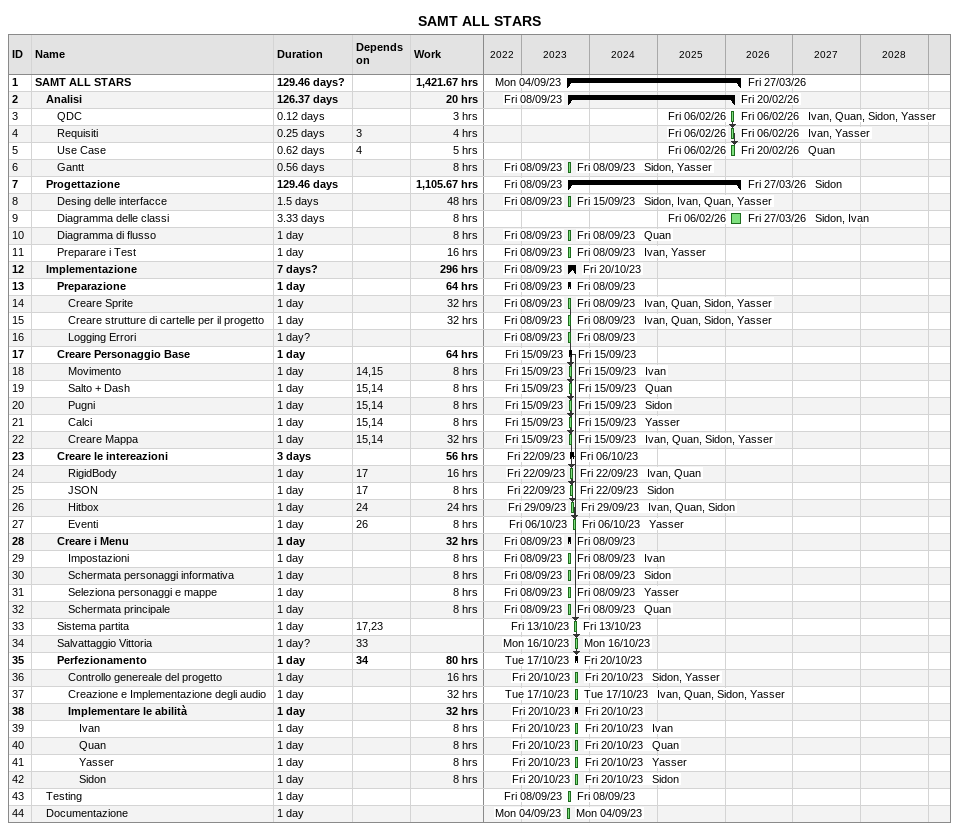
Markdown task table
SAMT ALL STARS

| ID | Level | Task | Duration | Start | Finish | Predecessors | Resources | Work (h) |
|---|---|---|---|---|---|---|---|---|
| 1 | 1 | **SAMT ALL STARS** | 129.46d? | 2023-09-04 | 2026-03-27 |  |  | 1421.67 |
| 2 | 2 | **Analisi** | 126.37d | 2023-09-08 | 2026-02-20 |  |  | 20 |
| 3 | 3 | QDC | 0.12d | 2026-02-06 | 2026-02-06 |  | Ivan, Quan, Sidon, Yasser | 3 |
| 4 | 3 | Requisiti | 0.25d | 2026-02-06 | 2026-02-06 | 3 | Ivan, Yasser | 4 |
| 5 | 3 | Use Case | 0.62d | 2026-02-06 | 2026-02-20 | 4 | Quan | 5 |
| 6 | 3 | Gantt | 0.56d | 2023-09-08 | 2023-09-08 |  | Sidon, Yasser | 8 |
| 7 | 2 | **Progettazione** | 129.46d | 2023-09-08 | 2026-03-27 |  | Sidon | 1105.67 |
| 8 | 3 | Desing delle interfacce | 1.5d | 2023-09-08 | 2023-09-15 |  | Sidon, Ivan, Quan, Yasser | 48 |
| 9 | 3 | Diagramma delle classi | 3.33d | 2026-02-06 | 2026-03-27 |  | Sidon, Ivan | 8 |
| 10 | 3 | Diagramma di flusso | 1d | 2023-09-08 | 2023-09-08 |  | Quan | 8 |
| 11 | 3 | Preparare i Test | 1d | 2023-09-08 | 2023-09-08 |  | Ivan, Yasser | 16 |
| 12 | 2 | **Implementazione** | 7d? | 2023-09-08 | 2023-10-20 |  |  | 296 |
| 13 | 3 | **Preparazione** | 1d | 2023-09-08 | 2023-09-08 |  |  | 64 |
| 14 | 4 | Creare Sprite | 1d | 2023-09-08 | 2023-09-08 |  | Ivan, Quan, Sidon, Yasser | 32 |
| 15 | 4 | Creare strutture di cartelle per il progetto | 1d | 2023-09-08 | 2023-09-08 |  | Ivan, Quan, Sidon, Yasser | 32 |
| 16 | 4 | Logging Errori | 1d? | 2023-09-08 | 2023-09-08 |  |  |  |
| 17 | 3 | **Creare Personaggio Base** | 1d | 2023-09-15 | 2023-09-15 |  |  | 64 |
| 18 | 4 | Movimento | 1d | 2023-09-15 | 2023-09-15 | 14, 15 | Ivan | 8 |
| 19 | 4 | Salto + Dash | 1d | 2023-09-15 | 2023-09-15 | 15, 14 | Quan | 8 |
| 20 | 4 | Pugni | 1d | 2023-09-15 | 2023-09-15 | 15, 14 | Sidon | 8 |
| 21 | 4 | Calci | 1d | 2023-09-15 | 2023-09-15 | 15, 14 | Yasser | 8 |
| 22 | 4 | Creare Mappa | 1d | 2023-09-15 | 2023-09-15 | 15, 14 | Ivan, Quan, Sidon, Yasser | 32 |
| 23 | 3 | **Creare le intereazioni** | 3d | 2023-09-22 | 2023-10-06 |  |  | 56 |
| 24 | 4 | RigidBody | 1d | 2023-09-22 | 2023-09-22 | 17 | Ivan, Quan | 16 |
| 25 | 4 | JSON | 1d | 2023-09-22 | 2023-09-22 | 17 | Sidon | 8 |
| 26 | 4 | Hitbox | 1d | 2023-09-29 | 2023-09-29 | 24 | Ivan, Quan, Sidon | 24 |
| 27 | 4 | Eventi | 1d | 2023-10-06 | 2023-10-06 | 26 | Yasser | 8 |
| 28 | 3 | **Creare i Menu** | 1d | 2023-09-08 | 2023-09-08 |  |  | 32 |
| 29 | 4 | Impostazioni | 1d | 2023-09-08 | 2023-09-08 |  | Ivan | 8 |
| 30 | 4 | Schermata personaggi informativa | 1d | 2023-09-08 | 2023-09-08 |  | Sidon | 8 |
| 31 | 4 | Seleziona personaggi e mappe | 1d | 2023-09-08 | 2023-09-08 |  | Yasser | 8 |
| 32 | 4 | Schermata principale | 1d | 2023-09-08 | 2023-09-08 |  | Quan | 8 |
| 33 | 3 | Sistema partita | 1d | 2023-10-13 | 2023-10-13 | 17, 23 |  |  |
| 34 | 3 | Salvattaggio Vittoria | 1d? | 2023-10-16 | 2023-10-16 | 33 |  |  |
| 35 | 3 | **Perfezionamento** | 1d | 2023-10-17 | 2023-10-20 | 34 |  | 80 |
| 36 | 4 | Controllo genereale del progetto | 1d | 2023-10-20 | 2023-10-20 |  | Sidon, Yasser | 16 |
| 37 | 4 | Creazione e Implementazione degli audio | 1d | 2023-10-17 | 2023-10-17 |  | Ivan, Quan, Sidon, Yasser | 32 |
| 38 | 4 | **Implementare le abilità** | 1d | 2023-10-20 | 2023-10-20 |  |  | 32 |
| 39 | 5 | Ivan | 1d | 2023-10-20 | 2023-10-20 |  | Ivan | 8 |
| 40 | 5 | Quan | 1d | 2023-10-20 | 2023-10-20 |  | Quan | 8 |
| 41 | 5 | Yasser | 1d | 2023-10-20 | 2023-10-20 |  | Yasser | 8 |
| 42 | 5 | Sidon | 1d | 2023-10-20 | 2023-10-20 |  | Sidon | 8 |
| 43 | 2 | Testing | 1d | 2023-09-08 | 2023-09-08 |  |  |  |
| 44 | 2 | Documentazione | 1d | 2023-09-04 | 2023-09-04 |  |  |  |
